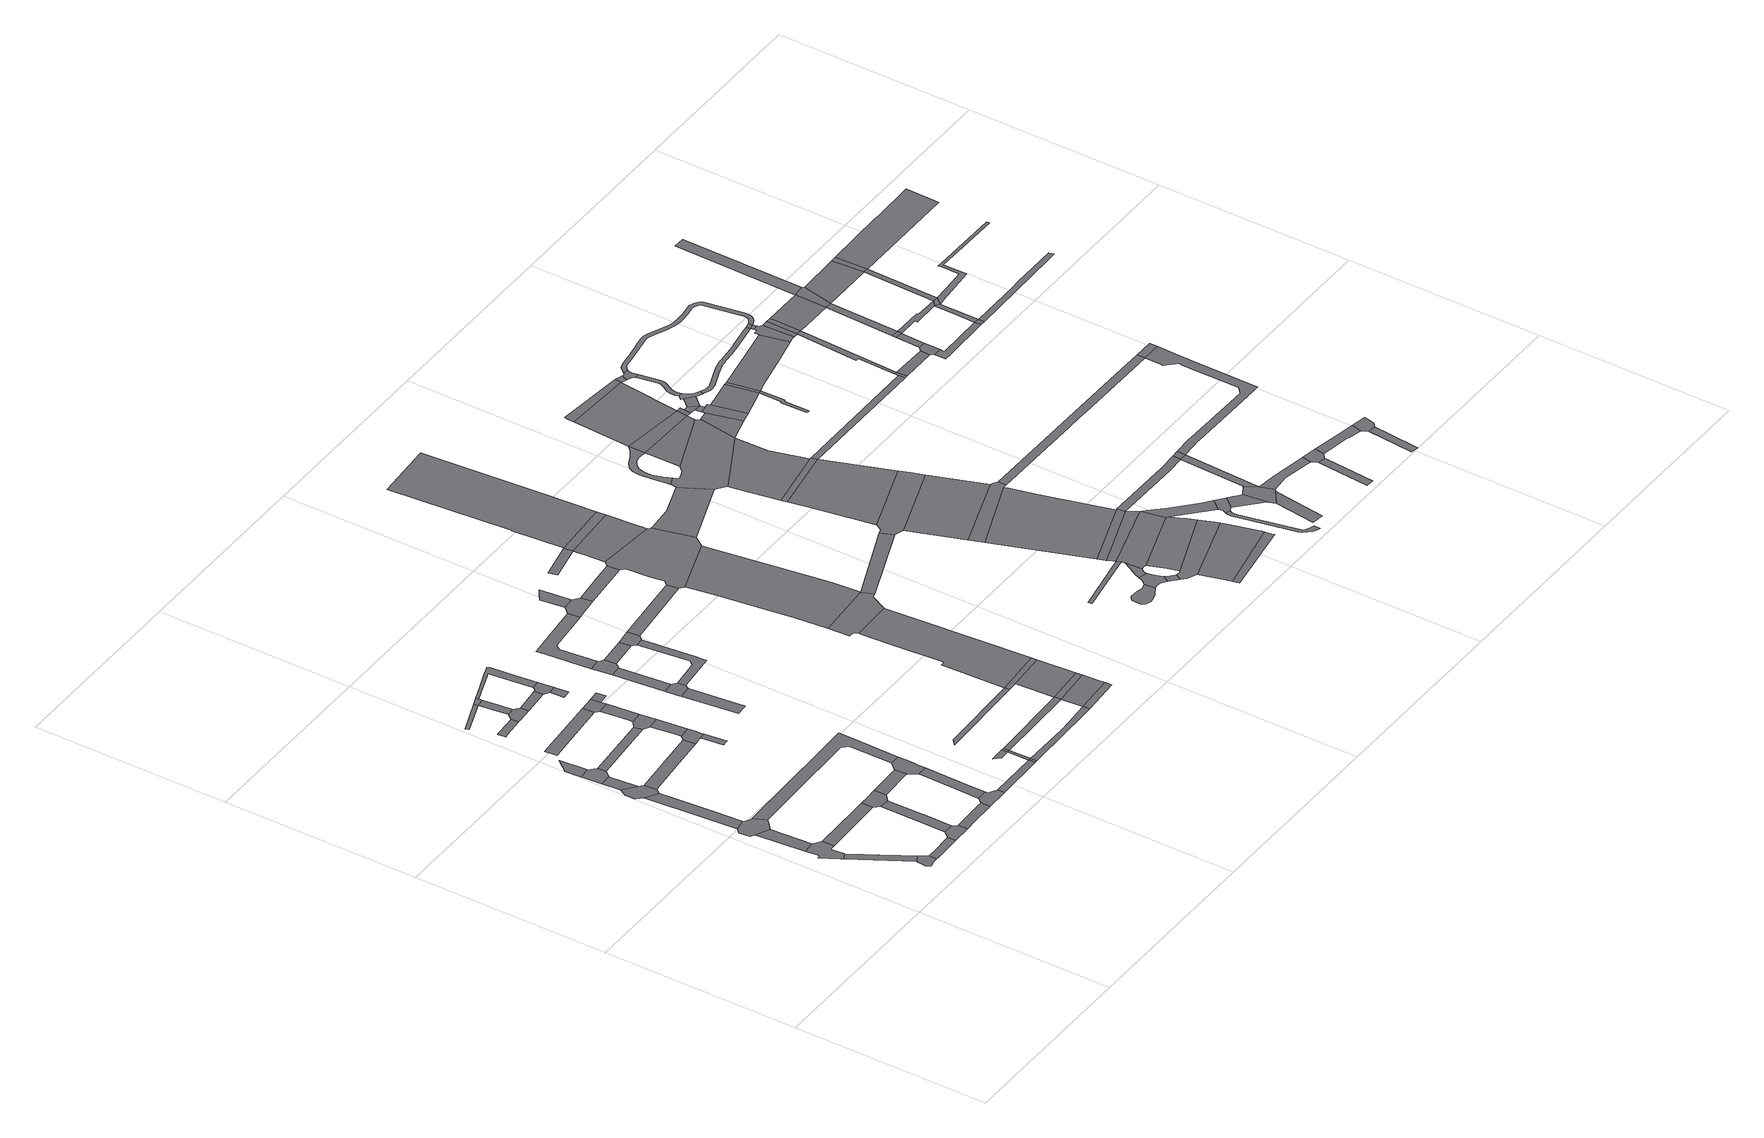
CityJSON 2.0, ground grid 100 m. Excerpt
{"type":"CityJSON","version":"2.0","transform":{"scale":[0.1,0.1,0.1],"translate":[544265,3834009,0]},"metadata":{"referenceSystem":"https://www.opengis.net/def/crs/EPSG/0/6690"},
"CityObjects":{
"road1":{"type":"Road","geometry":[{"type":"MultiSurface","lod":"1","boundaries":[[[0,1,2,3,4,5,6,7,8,9,10,11,12,13,14]]]}]},
"road2":{"type":"Road","attributes":{"RoadStructureAttribute.sectionType":"1"},"geometry":[{"type":"MultiSurface","lod":"1","boundaries":[[[15,16,17,18,8,7,19,20,21]]]}]},
"road3":{"type":"Road","attributes":{"RoadStructureAttribute.sectionType":"1"},"geometry":[{"type":"MultiSurface","lod":"1","boundaries":[[[22,1,0,23]]]}]},
"road4":{"type":"Road","geometry":[{"type":"MultiSurface","lod":"1","boundaries":[[[24,21,20,25,26,27,28,29,30,31,32]]]}]},
"road5":{"type":"Road","geometry":[{"type":"MultiSurface","lod":"1","boundaries":[[[33,34,35,36,37,38,22,23,39,40,41]]]}]},
"road6":{"type":"Road","attributes":{"RoadStructureAttribute.sectionType":"1"},"geometry":[{"type":"MultiSurface","lod":"1","boundaries":[[[42,43,36,35,44,45,46]]]}]},
"road7":{"type":"Road","attributes":{"RoadStructureAttribute.sectionType":"1"},"geometry":[{"type":"MultiSurface","lod":"1","boundaries":[[[47,48,49,50,32,31,51,52,53,54,55]]]}]},
"road8":{"type":"Road","geometry":[{"type":"MultiSurface","lod":"1","boundaries":[[[56,57,58,59,60,42,46,61,62,63,64,65]]]}]},
"road9":{"type":"Road","attributes":{"RoadStructureAttribute.sectionType":"1"},"geometry":[{"type":"MultiSurface","lod":"1","boundaries":[[[66,67,68,56,65]]]}]},
"road10":{"type":"Road","attributes":{"RoadStructureAttribute.sectionType":"1"},"geometry":[{"type":"MultiSurface","lod":"1","boundaries":[[[69,70,14,13,71,72]]]}]},
"road11":{"type":"Road","geometry":[{"type":"MultiSurface","lod":"1","boundaries":[[[73,74,68,67,75,76]]]}]},
"road12":{"type":"Road","attributes":{"RoadStructureAttribute.sectionType":"1"},"geometry":[{"type":"MultiSurface","lod":"1","boundaries":[[[77,78,79,74,73]]]}]},
"road13":{"type":"Road","geometry":[{"type":"MultiSurface","lod":"1","boundaries":[[[80,47,55,81,82,83]]]}]},
"road14":{"type":"Road","attributes":{"RoadStructureAttribute.sectionType":"1"},"geometry":[{"type":"MultiSurface","lod":"1","boundaries":[[[84,85,80,83,86,87,88]]]}]},
"road15":{"type":"Road","attributes":{"RoadStructureAttribute.sectionType":"1"},"geometry":[{"type":"MultiSurface","lod":"1","boundaries":[[[89,64,63,90,91]]]}]},
"road16":{"type":"Road","geometry":[{"type":"MultiSurface","lod":"1","boundaries":[[[92,93,69,72,84,88,94,95]]]}]},
"road17":{"type":"Road","attributes":{"RoadStructureAttribute.sectionType":"1"},"geometry":[{"type":"MultiSurface","lod":"1","boundaries":[[[96,97,98,82,81,99,100]]]}]},
"road18":{"type":"Road","attributes":{"RoadStructureAttribute.sectionType":"1"},"geometry":[{"type":"MultiSurface","lod":"1","boundaries":[[[101,102,103,104,105,41,40,106,107,108,109,110,111,112,113]]]}]},
"road19":{"type":"Road","attributes":{"RoadStructureAttribute.sectionType":"1"},"geometry":[{"type":"MultiSurface","lod":"1","boundaries":[[[114,76,75,115]]]}]},
"road20":{"type":"Road","attributes":{"RoadStructureAttribute.sectionType":"1"},"geometry":[{"type":"MultiSurface","lod":"1","boundaries":[[[116,117,118,119,120,121,122,123]]]}]},
"road21":{"type":"Road","attributes":{"RoadStructureAttribute.sectionType":"1"},"geometry":[{"type":"MultiSurface","lod":"1","boundaries":[[[124,125,126,127]]]}]},
"road22":{"type":"Road","attributes":{"RoadStructureAttribute.sectionType":"1"},"geometry":[{"type":"MultiSurface","lod":"1","boundaries":[[[128,129,130,131]]]}]},
"road23":{"type":"Road","attributes":{"RoadStructureAttribute.sectionType":"1"},"geometry":[{"type":"MultiSurface","lod":"1","boundaries":[[[132,92,95,133]]]}]},
"road24":{"type":"Road","geometry":[{"type":"MultiSurface","lod":"1","boundaries":[[[134,135,136,116,123,137,138,139]]]}]},
"road25":{"type":"Road","geometry":[{"type":"MultiSurface","lod":"1","boundaries":[[[140,96,100,141,142,143,144]]]}]},
"road26":{"type":"Road","attributes":{"RoadStructureAttribute.sectionType":"1"},"geometry":[{"type":"MultiSurface","lod":"1","boundaries":[[[145,146,147,127,148,149,150,135,134]]]}]},
"road27":{"type":"Road","geometry":[{"type":"MultiSurface","lod":"1","boundaries":[[[151,152,124,127,147,153]]]}]},
"road28":{"type":"Road","attributes":{"RoadStructureAttribute.sectionType":"1"},"geometry":[{"type":"MultiSurface","lod":"1","boundaries":[[[154,155,140,144,156,157]]]}]},
"road29":{"type":"Road","geometry":[{"type":"MultiSurface","lod":"1","boundaries":[[[158,159,160,161,89,91,162,163]]]}]},
"road30":{"type":"Road","geometry":[{"type":"MultiSurface","lod":"1","boundaries":[[[164,165,166,167,168,163,162]]]}]},
"road31":{"type":"Road","attributes":{"RoadStructureAttribute.sectionType":"1"},"geometry":[{"type":"MultiSurface","lod":"1","boundaries":[[[169,170,171,161,160]]]}]},
"road32":{"type":"Road","geometry":[{"type":"MultiSurface","lod":"1","boundaries":[[[172,173,114,115,170,169]]]}]},
"road33":{"type":"Road","attributes":{"RoadStructureAttribute.sectionType":"1"},"geometry":[{"type":"MultiSurface","lod":"1","boundaries":[[[174,175,139,138,176,177]]]}]},
"road34":{"type":"Road","geometry":[{"type":"MultiSurface","lod":"1","boundaries":[[[112,132,133,154,157,178,179,180,113]]]}]},
"road35":{"type":"Road","attributes":{"RoadStructureAttribute.sectionType":"1"},"geometry":[{"type":"MultiSurface","lod":"1","boundaries":[[[181,182,183,173,172]]]}]},
"road36":{"type":"Road","geometry":[{"type":"MultiSurface","lod":"1","boundaries":[[[184,128,131,182,181,185]]]}]},
"road37":{"type":"Road","attributes":{"RoadStructureAttribute.sectionType":"1"},"geometry":[{"type":"MultiSurface","lod":"1","boundaries":[[[186,187,188,189,190,191,192,151,153,193,194,195,196,197,198,199]]]}]},
"road38":{"type":"Road","attributes":{"RoadStructureAttribute.sectionType":"1"},"geometry":[{"type":"MultiSurface","lod":"1","boundaries":[[[142,141,200,201]]]}]},
"road39":{"type":"Road","geometry":[{"type":"MultiSurface","lod":"1","boundaries":[[[202,203,204,205,206]]]}]},
"road40":{"type":"Road","geometry":[{"type":"MultiSurface","lod":"1","boundaries":[[[199,198,207,174,177,206,205]]]}]},
"road41":{"type":"Road","geometry":[{"type":"MultiSurface","lod":"1","boundaries":[[[208,209,184,185]]]}]},
"road42":{"type":"Road","geometry":[{"type":"MultiSurface","lod":"1","boundaries":[[[210,211,212,213]]]}]},
"road43":{"type":"Road","geometry":[{"type":"MultiSurface","lod":"1","boundaries":[[[201,200,214,215]]]}]},
"road44":{"type":"Road"},
"road45":{"type":"Road","attributes":{"RoadStructureAttribute.sectionType":"1"},"geometry":[{"type":"MultiSurface","lod":"1","boundaries":[[[216,217,218,219,220,221]]]}]},
"road46":{"type":"Road","attributes":{"RoadStructureAttribute.sectionType":"1"},"geometry":[{"type":"MultiSurface","lod":"1","boundaries":[[[222,213,223,201,215]]]}]},
"road47":{"type":"Road","geometry":[{"type":"MultiSurface","lod":"1","boundaries":[[[224,210,213,222]]]}]},
"road48":{"type":"Road","geometry":[{"type":"MultiSurface","lod":"1","boundaries":[[[225,226,227,221,220,228,229]]]}]},
"road49":{"type":"Road","attributes":{"RoadStructureAttribute.sectionType":"1"},"geometry":[{"type":"MultiSurface","lod":"1","boundaries":[[[230,231,226,225]]]}]},
"road50":{"type":"Road","geometry":[{"type":"MultiSurface","lod":"1","boundaries":[[[232,233,234,231,230,235,236,237]]]}]},
"road51":{"type":"Road","attributes":{"RoadStructureAttribute.sectionType":"1"},"geometry":[{"type":"MultiSurface","lod":"1","boundaries":[[[238,239,240,241,215,214,242,243,244]]]}]},
"road52":{"type":"Road","attributes":{"RoadStructureAttribute.sectionType":"1"},"geometry":[{"type":"MultiSurface","lod":"1","boundaries":[[[245,237,236,246]]]}]},
"road53":{"type":"Road","attributes":{"RoadStructureAttribute.sectionType":"1"},"geometry":[{"type":"MultiSurface","lod":"1","boundaries":[[[247,248,249,250,251,252,253,254,229,228]]]}]},
"road54":{"type":"Road","attributes":{"RoadStructureAttribute.sectionType":"1"},"geometry":[{"type":"MultiSurface","lod":"1","boundaries":[[[255,256,257,258]]]}]},
"road55":{"type":"Road","attributes":{"RoadStructureAttribute.sectionType":"1"},"geometry":[{"type":"MultiSurface","lod":"1","boundaries":[[[259,224,222,260]]]}]},
"road56":{"type":"Road","attributes":{"RoadStructureAttribute.sectionType":"1"},"geometry":[{"type":"MultiSurface","lod":"1","boundaries":[[[261,262,263,264,234,233,265,266,267]]]}]},
"road57":{"type":"Road","geometry":[{"type":"MultiSurface","lod":"1","boundaries":[[[268,245,246,269,252,251,270,271]]]}]},
"road58":{"type":"Road","geometry":[{"type":"MultiSurface","lod":"1","boundaries":[[[272,273,261,267,274,275,276,277]]]}]},
"road59":{"type":"Road","geometry":[{"type":"MultiSurface","lod":"1","boundaries":[[[278,279,280,281,273,272]]]}]},
"road60":{"type":"Road","geometry":[{"type":"MultiSurface","lod":"1","boundaries":[[[282,238,244,283]]]}]},
"road61":{"type":"Road","attributes":{"function":"3","RoadStructureAttribute.sectionType":"1"},"geometry":[{"type":"MultiSurface","lod":"1","boundaries":[[[284,285,286,260,287,238,282]]]}]},
"road62":{"type":"Road","geometry":[{"type":"MultiSurface","lod":"1","boundaries":[[[288,259,260,286]]]}]},
"road63":{"type":"Road","attributes":{"RoadStructureAttribute.sectionType":"1"},"geometry":[{"type":"MultiSurface","lod":"1","boundaries":[[[289,290,268,271,291,292]]]}]},
"road64":{"type":"Road","attributes":{"function":"3","RoadStructureAttribute.sectionType":"1"},"geometry":[{"type":"MultiSurface","lod":"1","boundaries":[[[293,294,295,296,259,288]]]}]},
"road65":{"type":"Road","attributes":{"RoadStructureAttribute.sectionType":"1"},"geometry":[{"type":"MultiSurface","lod":"1","boundaries":[[[297,255,258,294,293]]]}]},
"road66":{"type":"Road","attributes":{"function":"3","RoadStructureAttribute.sectionType":"1"},"geometry":[{"type":"MultiSurface","lod":"1","boundaries":[[[298,299,300,301,302,303,304,305,255,297]]]}]},
"road67":{"type":"Road","attributes":{"RoadStructureAttribute.sectionType":"1"},"geometry":[{"type":"MultiSurface","lod":"1","boundaries":[[[306,307,277,276,308,309]]]}]},
"road68":{"type":"Road","attributes":{"RoadStructureAttribute.sectionType":"1"},"geometry":[{"type":"MultiSurface","lod":"1","boundaries":[[[310,311,312,313,314]]]}]},
"road69":{"type":"Road","geometry":[{"type":"MultiSurface","lod":"1","boundaries":[[[315,316,317,318,300,299,319,320,321,322,323]]]}]},
"road70":{"type":"Road","attributes":{"function":"3","RoadStructureAttribute.sectionType":"1"},"geometry":[{"type":"MultiSurface","lod":"1","boundaries":[[[324,325,326,327,328,329,330,331,332,333,316,315]]]}]},
"road71":{"type":"Road","geometry":[{"type":"MultiSurface","lod":"1","boundaries":[[[334,335,306,309,336,337,338,339,340,289,292,329,328,341,342,343,344,345,346,347]]]}]},
"road72":{"type":"Road","attributes":{"function":"3","RoadStructureAttribute.sectionType":"1"},"geometry":[{"type":"MultiSurface","lod":"1","boundaries":[[[348,349,350,351,352,314,353,354,334,347]]]}]},
"road73":{"type":"Road","geometry":[{"type":"MultiSurface","lod":"1","boundaries":[[[355,356,310,314,352]]]}]},
"road74":{"type":"Road","attributes":{"function":"3","RoadStructureAttribute.sectionType":"1"},"geometry":[{"type":"MultiSurface","lod":"1","boundaries":[[[357,358,359,360,361,362,363,356,355]]]}]},
"road75":{"type":"Road","attributes":{"RoadStructureAttribute.sectionType":"1"},"geometry":[{"type":"MultiSurface","lod":"1","boundaries":[[[364,365,315,323,366]]]}]},
"road76":{"type":"Road","geometry":[{"type":"MultiSurface","lod":"1","boundaries":[[[367,368,369,370,371,372,373,374,375,376,377,378,379,380,381]]]}]},
"road77":{"type":"Road","attributes":{"RoadStructureAttribute.sectionType":"1"},"geometry":[{"type":"MultiSurface","lod":"1","boundaries":[[[382,383,384,343,342,385,386]]]}]},
"road78":{"type":"Road","attributes":{"RoadStructureAttribute.sectionType":"1"},"geometry":[{"type":"MultiSurface","lod":"1","boundaries":[[[387,388,389,390]]]}]},
"road79":{"type":"Road","geometry":[{"type":"MultiSurface","lod":"1","boundaries":[[[391,392,393,381,380,394,395,396,397,398,399,400]]]}]},
"road80":{"type":"Road","attributes":{"RoadStructureAttribute.sectionType":"1"},"geometry":[{"type":"MultiSurface","lod":"1","boundaries":[[[401,398,397,402,403]]]}]},
"road81":{"type":"Road","attributes":{"RoadStructureAttribute.sectionType":"1"},"geometry":[{"type":"MultiSurface","lod":"1","boundaries":[[[404,405,406,391,400,407,408]]]}]},
"road82":{"type":"Road","attributes":{"RoadStructureAttribute.sectionType":"1"},"geometry":[{"type":"MultiSurface","lod":"1","boundaries":[[[409,410,411,412,413,414,415,416,417,418,419,420,421,422,423,424,425,426,427,428]]]}]},
"road83":{"type":"Road","geometry":[{"type":"MultiSurface","lod":"1","boundaries":[[[429,430,431,432,433,364,366,434,435,436]]]}]},
"road84":{"type":"Road","attributes":{"RoadStructureAttribute.sectionType":"1"},"geometry":[{"type":"MultiSurface","lod":"1","boundaries":[[[436,435,437,438,439]]]}]},
"road85":{"type":"Road","geometry":[{"type":"MultiSurface","lod":"1","boundaries":[[[440,441,442,443,444,445,446,447,448]]]}]},
"road86":{"type":"Road","attributes":{"RoadStructureAttribute.sectionType":"1"},"geometry":[{"type":"MultiSurface","lod":"1","boundaries":[[[449,450,451,452,453,454,455,456,457,431,430]]]}]},
"road87":{"type":"Road","geometry":[{"type":"MultiSurface","lod":"1","boundaries":[[[458,459,454,453,460]]]}]},
"road88":{"type":"Road","geometry":[{"type":"MultiSurface","lod":"1","boundaries":[[[448,447,461,462,463]]]}]},
"road89":{"type":"Road","geometry":[{"type":"MultiSurface","lod":"1","boundaries":[[[464,439,438,444,443,465,466]]]}]},
"road90":{"type":"Road","geometry":[{"type":"MultiSurface","lod":"1","boundaries":[[[467,387,390,404,408,468,469,470,471,472]]]}]},
"road91":{"type":"Road","geometry":[{"type":"MultiSurface","lod":"1","boundaries":[[[473,474,475,476,477,478,479,403,402,480,481,482,483]]]}]},
"road92":{"type":"Road","geometry":[{"type":"MultiSurface","lod":"1","boundaries":[[[484,462,461,485,387,467]]]}]},
"road93":{"type":"Road","geometry":[{"type":"MultiSurface","lod":"1","boundaries":[[[486,487,488,489,490,491,419,418,492,382,386,493,494,495,496]]]}]},
"road94":{"type":"Road","attributes":{"function":"1","RoadStructureAttribute.sectionType":"1"},"geometry":[{"type":"MultiSurface","lod":"1","boundaries":[[[497,498,499,500,501,470,469,502,478,477]]]}]},
"road95":{"type":"Road","geometry":[{"type":"MultiSurface","lod":"1","boundaries":[[[503,504,505,506,507,508]]]}]},
"road96":{"type":"Road","attributes":{"RoadStructureAttribute.sectionType":"1"},"geometry":[{"type":"MultiSurface","lod":"1","boundaries":[[[509,510,511,495,494,512,459,458]]]}]},
"road97":{"type":"Road","attributes":{"function":"1"},"geometry":[{"type":"MultiSurface","lod":"1","boundaries":[[[513,514,515,516,483,482,517,506,505]]]}]},
"road98":{"type":"Road","attributes":{"RoadStructureAttribute.sectionType":"1"},"geometry":[{"type":"MultiSurface","lod":"1","boundaries":[[[428,518,487,486,519,520]]]}]},
"road99":{"type":"Road","geometry":[{"type":"MultiSurface","lod":"1","boundaries":[[[409,428,520,521]]]}]},
"road100":{"type":"Road","attributes":{"RoadStructureAttribute.sectionType":"1"},"geometry":[{"type":"MultiSurface","lod":"1","boundaries":[[[522,523,524,409,521,525,526,527,528]]]}]},
"road101":{"type":"Road","attributes":{"RoadStructureAttribute.sectionType":"1"},"geometry":[{"type":"MultiSurface","lod":"1","boundaries":[[[529,530,531,532,533,472,471,534,535,536]]]}]},
"road102":{"type":"Road","geometry":[{"type":"MultiSurface","lod":"1","boundaries":[[[537,538,522,528,539]]]}]},
"road103":{"type":"Road","attributes":{"RoadStructureAttribute.sectionType":"1"},"geometry":[{"type":"MultiSurface","lod":"1","boundaries":[[[540,496,495,541,542,543]]]}]},
"road104":{"type":"Road","attributes":{"RoadStructureAttribute.sectionType":"1"},"geometry":[{"type":"MultiSurface","lod":"1","boundaries":[[[544,545,546,547,548,549,550,551,552,553,554,555,556,557,558,559,560]]]}]},
"road105":{"type":"Road","attributes":{"RoadStructureAttribute.sectionType":"1"},"geometry":[{"type":"MultiSurface","lod":"1","boundaries":[[[561,521,520,562,563]]]}]},
"road106":{"type":"Road","geometry":[{"type":"MultiSurface","lod":"1","boundaries":[[[536,535,564,544,560,565,566,567]]]}]},
"road107":{"type":"Road","geometry":[{"type":"MultiSurface","lod":"1","boundaries":[[[568,563,562,569,570]]]}]},
"road108":{"type":"Road","attributes":{"RoadStructureAttribute.sectionType":"1"},"geometry":[{"type":"MultiSurface","lod":"1","boundaries":[[[569,571,572,570]]]}]},
"road109":{"type":"Road","geometry":[{"type":"MultiSurface","lod":"1","boundaries":[[[573,574,572,571,540,543,575,576]]]}]},
"road110":{"type":"Road","attributes":{"RoadStructureAttribute.sectionType":"1"},"geometry":[{"type":"MultiSurface","lod":"1","boundaries":[[[577,578,567,566,579,580,581]]]}]},
"road111":{"type":"Road","attributes":{"RoadStructureAttribute.sectionType":"1"},"geometry":[{"type":"MultiSurface","lod":"1","boundaries":[[[582,583,463,462,584,585,586,587]]]}]},
"road112":{"type":"Road","attributes":{"RoadStructureAttribute.sectionType":"1"},"geometry":[{"type":"MultiSurface","lod":"1","boundaries":[[[588,568,570,589]]]}]},
"road113":{"type":"Road","attributes":{"RoadStructureAttribute.sectionType":"1"},"geometry":[{"type":"MultiSurface","lod":"1","boundaries":[[[590,591,592,593,594]]]}]},
"road114":{"type":"Road","geometry":[{"type":"MultiSurface","lod":"1","boundaries":[[[595,596,588,589,597,598,599,600,601,602,603,604]]]}]},
"road115":{"type":"Road","attributes":{"RoadStructureAttribute.sectionType":"1"},"geometry":[{"type":"MultiSurface","lod":"1","boundaries":[[[539,528,605,606]]]}]},
"road116":{"type":"Road","attributes":{"RoadStructureAttribute.sectionType":"1"},"geometry":[{"type":"MultiSurface","lod":"1","boundaries":[[[607,576,575,608,609]]]}]},
"road117":{"type":"Road","geometry":[{"type":"MultiSurface","lod":"1","boundaries":[[[610,581,580,611,592,591,612,613,614]]]}]},
"road118":{"type":"Road","attributes":{"RoadStructureAttribute.sectionType":"1"},"geometry":[{"type":"MultiSurface","lod":"1","boundaries":[[[615,616,617,618,619,620,621,622,623,624,625,626,627,628,629,630,631,632,633,634,595,604]]]}]},
"road119":{"type":"Road","attributes":{"RoadStructureAttribute.sectionType":"1"},"geometry":[{"type":"MultiSurface","lod":"1","boundaries":[[[460,453,635,636]]]}]},
"road120":{"type":"Road","geometry":[{"type":"MultiSurface","lod":"1","boundaries":[[[637,638,639,606,605,640,641,642,625,624,643,644,645,646,647,648]]]}]},
"road121":{"type":"Road","attributes":{"RoadStructureAttribute.sectionType":"1"},"geometry":[{"type":"MultiSurface","lod":"1","boundaries":[[[649,650,651,652,653,654,655,656,657,609]]]}]},
"road122":{"type":"Road","geometry":[{"type":"MultiSurface","lod":"1","boundaries":[[[658,607,609,657,659]]]}]},
"road123":{"type":"Road","attributes":{"RoadStructureAttribute.sectionType":"1"},"geometry":[{"type":"MultiSurface","lod":"1","boundaries":[[[660,661,662,586,663,610,614]]]}]},
"road124":{"type":"Road","geometry":[{"type":"MultiSurface","lod":"1","boundaries":[[[664,587,586,662,665]]]}]},
"road125":{"type":"Road","attributes":{"RoadStructureAttribute.sectionType":"1"},"geometry":[{"type":"MultiSurface","lod":"1","boundaries":[[[666,614,613,667,668,669]]]}]},
"road126":{"type":"Road","attributes":{"RoadStructureAttribute.sectionType":"1"},"geometry":[{"type":"MultiSurface","lod":"1","boundaries":[[[670,671,672,673,674,675,676]]]}]},
"road127":{"type":"Road","attributes":{"RoadStructureAttribute.sectionType":"1"},"geometry":[{"type":"MultiSurface","lod":"1","boundaries":[[[677,678,679,680,681,682,683,684,685,686,687,688,689,690,691,692,599,598,693,694,695,696,697,698,699,700,701,702,703,704,705,706,707,708]]]}]},
"road128":{"type":"Road","attributes":{"RoadStructureAttribute.sectionType":"1"},"geometry":[{"type":"MultiSurface","lod":"1","boundaries":[[[709,466,465,710,711,712,713,714]]]}]},
"road129":{"type":"Road","attributes":{"RoadStructureAttribute.sectionType":"1"},"geometry":[{"type":"MultiSurface","lod":"1","boundaries":[[[715,658,659,716,717,718,719]]]}]},
"road130":{"type":"Road","geometry":[{"type":"MultiSurface","lod":"1","boundaries":[[[720,721,669,668,670,676,722,723,724]]]}]},
"road131":{"type":"Road","attributes":{"RoadStructureAttribute.sectionType":"1"},"geometry":[{"type":"MultiSurface","lod":"1","boundaries":[[[725,726,727,728,729,730,731,732,733,734,735,736,737,738,739,740,741,742,743,744,745,746,747,748,749,750,751,752,753,754,755,756,757,758,759,760,761,762,637,648,763,764,765,766,767,768,769,770,771,772,773,774,775,776,777,778,779,780,781,782,783,784,785,786,787,788,789,790,791,792,793,794,795,796,797,798,799,800]]]}]},
"road132":{"type":"Road","geometry":[{"type":"MultiSurface","lod":"1","boundaries":[[[801,636,635,802,803]]]}]},
"road133":{"type":"Road","attributes":{"RoadStructureAttribute.sectionType":"1"},"geometry":[{"type":"MultiSurface","lod":"1","boundaries":[[[804,805,806,801,803,807]]]}]},
"road134":{"type":"Road","attributes":{"RoadStructureAttribute.sectionType":"1"},"geometry":[{"type":"MultiSurface","lod":"1","boundaries":[[[808,724,723,809,810,811,812]]]}]},
"road135":{"type":"Road","attributes":{"RoadStructureAttribute.sectionType":"1"},"geometry":[{"type":"MultiSurface","lod":"1","boundaries":[[[813,803,802,814,815,816]]]}]},
"road136":{"type":"Road","attributes":{"RoadStructureAttribute.sectionType":"1"},"geometry":[{"type":"MultiSurface","lod":"1","boundaries":[[[817,818,819,820,821,822,715,719,823,824,825]]]}]},
"road137":{"type":"Road","attributes":{"RoadStructureAttribute.sectionType":"1"},"geometry":[{"type":"MultiSurface","lod":"1","boundaries":[[[800,708,819,818]]]}]},
"road138":{"type":"Road","geometry":[{"type":"MultiSurface","lod":"1","boundaries":[[[799,826,677,708,800]]]}]},
"road139":{"type":"Road","attributes":{"RoadStructureAttribute.sectionType":"1"},"geometry":[{"type":"MultiSurface","lod":"1","boundaries":[[[713,827,828,829,830,831,832,833,834,835,836,664,665,837,838,839,840,841,842,843,844,845,846,847,848]]]}]},
"road140":{"type":"Road","attributes":{"RoadStructureAttribute.sectionType":"1"},"geometry":[{"type":"MultiSurface","lod":"1","boundaries":[[[849,850,851,852,853,854,855]]]}]},
"road141":{"type":"Road","geometry":[{"type":"MultiSurface","lod":"1","boundaries":[[[825,824,856,804,857]]]}]},
"road142":{"type":"Road","geometry":[{"type":"MultiSurface","lod":"1","boundaries":[[[857,804,807,858]]]}]},
"road143":{"type":"Road","geometry":[{"type":"MultiSurface","lod":"1","boundaries":[[[859,860,816,815,861,862,863,864]]]}]},
"road144":{"type":"Road","geometry":[{"type":"MultiSurface","lod":"1","boundaries":[[[812,811,849,855,865,866]]]}]},
"road145":{"type":"Road","attributes":{"RoadStructureAttribute.sectionType":"1"},"geometry":[{"type":"MultiSurface","lod":"1","boundaries":[[[867,859,864,868,869]]]}]},
"road146":{"type":"Road","geometry":[{"type":"MultiSurface","lod":"1","boundaries":[[[870,867,869,871]]]}]},
"road147":{"type":"Road","attributes":{"RoadStructureAttribute.sectionType":"1"},"geometry":[{"type":"MultiSurface","lod":"1","boundaries":[[[858,807,872,873,874,875]]]}]},
"road148":{"type":"Road","attributes":{"RoadStructureAttribute.sectionType":"1"},"geometry":[{"type":"MultiSurface","lod":"1","boundaries":[[[861,876,877,878,879,880,881,882,862]]]}]},
"road149":{"type":"Road","attributes":{"RoadStructureAttribute.sectionType":"1"},"geometry":[{"type":"MultiSurface","lod":"1","boundaries":[[[874,870,871,883]]]}]},
"road150":{"type":"Road","attributes":{"RoadStructureAttribute.sectionType":"1"},"geometry":[{"type":"MultiSurface","lod":"1","boundaries":[[[884,885,871,869,886,887,888,889]]]}]},
"road151":{"type":"Road","geometry":[{"type":"MultiSurface","lod":"1","boundaries":[[[890,891,875,874,883,892]]]}]},
"road152":{"type":"Road","geometry":[{"type":"MultiSurface","lod":"1","boundaries":[[[880,879,893,894]]]}]},
"road153":{"type":"Road","geometry":[{"type":"MultiSurface","lod":"1","boundaries":[[[714,713,848,895]]]}]},
"road154":{"type":"Road","attributes":{"RoadStructureAttribute.sectionType":"1"},"geometry":[{"type":"MultiSurface","lod":"1","boundaries":[[[888,896,880,894,897,898]]]}]},
"road155":{"type":"Road","attributes":{"RoadStructureAttribute.sectionType":"1"},"geometry":[{"type":"MultiSurface","lod":"1","boundaries":[[[899,900,875,891,901]]]}]},
"road156":{"type":"Road","geometry":[{"type":"MultiSurface","lod":"1","boundaries":[[[889,888,898,902]]]}]},
"road157":{"type":"Road","attributes":{"RoadStructureAttribute.sectionType":"1"},"geometry":[{"type":"MultiSurface","lod":"1","boundaries":[[[903,892,883,904,905]]]}]},
"road158":{"type":"Road","attributes":{"RoadStructureAttribute.sectionType":"1"},"geometry":[{"type":"MultiSurface","lod":"1","boundaries":[[[905,889,902,906]]]}]},
"road159":{"type":"Road","geometry":[{"type":"MultiSurface","lod":"1","boundaries":[[[907,903,905,906]]]}]},
"road160":{"type":"Road","attributes":{"RoadStructureAttribute.sectionType":"1"},"geometry":[{"type":"MultiSurface","lod":"1","boundaries":[[[908,909,894,893,910,911,912]]]}]},
"road161":{"type":"Road","attributes":{"RoadStructureAttribute.sectionType":"1"},"geometry":[{"type":"MultiSurface","lod":"1","boundaries":[[[913,914,915,916,917,918,902,898,919,920,921,922,923,924]]]}]},
"road162":{"type":"Road","attributes":{"RoadStructureAttribute.sectionType":"1"},"geometry":[{"type":"MultiSurface","lod":"1","boundaries":[[[925,926,927,907,906,928,929]]]}]}
},
"vertices":[
[161,668,0],[101,663,0],[106,604,0],[107,599,0],[107,593,0],[90,590,0],[140,501,0],[146,492,0],[178,511,0],[178,514,0],[176,554,0],[175,576,0],[175,578,0],[201,579,0],[199,641,0],
[331,251,0],[304,297,0],[293,316,0],[221,436,0],[276,264,0],[306,213,0],[341,234,0],
[79,915,0],[147,880,0],
[355,211,0],[304,198,0],[303,185,0],[301,162,0],[314,141,0],[339,148,0],[347,148,0],[369,148,0],[369,188,0],
[161,991,0],[143,1003,0],[130,1013,0],[72,1002,0],[51,984,0],[56,927,0],[189,918,0],[201,928,0],[172,991,0],
[37,1472,0],[61,1160,0],[121,1160,0],[103,1386,0],[99,1433,0],
[528,194,0],[402,189,0],[396,189,0],[392,189,0],[380,148,0],[392,149,0],[397,149,0],[402,149,0],[529,152,0],
[28,1590,0],[15,1568,0],[11,1560,0],[8,1554,0],[8,1499,0],[110,1447,0],[111,1448,0],[118,1457,0],[113,1520,0],[91,1537,0],
[90,1560,0],[80,1686,0],[21,1681,0],
[528,648,0],[462,647,0],[445,587,0],[529,589,0],
[72,1791,0],[13,1787,0],[106,1717,0],[105,1760,0],
[71,1805,0],[61,1933,0],[7,1868,0],
[556,225,0],[627,154,0],[626,203,0],[606,223,0],
[555,565,0],[555,405,0],[607,368,0],[606,403,0],[605,560,0],
[482,1556,0],[361,1482,0],[489,1496,0],
[636,651,0],[582,649,0],[623,577,0],[637,590,0],
[818,207,0],[799,207,0],[693,204,0],[685,156,0],[817,159,0],
[900,950,0],[900,1010,0],[866,1009,0],[722,1006,0],[480,999,0],[305,931,0],[487,936,0],[585,939,0],[654,940,0],[816,945,0],[844,915,0],[846,697,0],[897,697,0],
[440,1788,0],[448,1748,0],
[193,2273,0],[192,2273,0],[94,2266,0],[77,2265,0],[70,2264,0],[76,2224,0],[85,2225,0],[195,2235,0],
[195,2472,0],[26,2407,0],[30,2388,0],[199,2451,0],
[431,2053,0],[80,2024,0],[86,1962,0],[436,1995,0],
[809,655,0],[814,597,0],
[258,2306,0],[218,2303,0],[200,2282,0],[210,2236,0],[289,2243,0],[285,2284,0],
[840,235,0],[937,161,0],[936,197,0],[893,223,0],[893,234,0],
[252,2355,0],[249,2379,0],[241,2455,0],[200,2441,0],[209,2369,0],[214,2335,0],
[236,2488,0],[216,2480,0],[239,2473,0],
[845,550,0],[842,350,0],[894,329,0],[896,549,0],
[567,1516,0],[564,1550,0],[560,1583,0],[502,1576,0],[539,1502,0],[569,1504,0],
[539,1500,0],[551,1389,0],[566,1389,0],[581,1390,0],[581,1391,0],
[543,1736,0],[483,1730,0],[500,1594,0],
[534,1820,0],[474,1813,0],
[418,2299,0],[354,2292,0],[358,2250,0],[423,2255,0],
[896,600,0],[897,614,0],[897,654,0],
[516,1982,0],[456,1975,0],[472,1837,0],
[507,2059,0],[513,2011,0],
[470,2436,0],[457,2558,0],[454,2566,0],[452,2571,0],[436,2564,0],[415,2556,0],[312,2517,0],[241,2474,0],[316,2502,0],[418,2541,0],[419,2528,0],[429,2425,0],[440,2318,0],[482,2322,0],
[1194,168,0],[1194,199,0],
[456,2166,0],[478,2167,0],[499,2169,0],[491,2240,0],[451,2236,0],
[430,2300,0],
[564,2016,0],[560,2064,0],
[1189,340,0],[1112,338,0],[1140,310,0],[1190,311,0],
[1206,168,0],[1206,199,0],
[777,1457,0],[807,1459,0],[837,1462,0],[837,1463,0],[808,1742,0],[743,1734,0],
[1205,311,0],[1193,205,0],
[1204,341,0],
[793,1822,0],[734,1816,0],[741,1755,0],[820,1764,0],[816,1804,0],
[766,2081,0],[707,2075,0],
[767,2174,0],[755,2184,0],[696,2177,0],[776,2095,0],[785,2106,0],[778,2165,0],
[1649,212,0],[1522,202,0],[1460,200,0],[1207,199,0],[1278,169,0],[1381,172,0],[1651,178,0],
[922,2181,0],[929,2122,0],
[1019,1786,0],[1024,1787,0],[1022,1810,0],[1019,1842,0],[990,2107,0],[951,2103,0],[979,1843,0],[961,1820,0],
[1575,576,0],[1135,560,0],[1107,535,0],[1576,551,0],
[1638,356,0],[1640,323,0],
[973,2485,0],[695,2454,0],[667,2451,0],[672,2402,0],[735,2375,0],[754,2399,0],[980,2424,0],
[1004,2191,0],[945,2109,0],[998,2116,0],[1011,2131,0],
[1065,2522,0],[1003,2518,0],[1007,2427,0],[1072,2435,0],[1107,2439,0],[1100,2499,0],
[1050,2667,0],[1049,2684,0],[1019,2664,0],[989,2643,0],
[1848,227,0],[1851,193,0],
[1846,254,0],[1842,311,0],[1840,338,0],[1649,215,0],
[1838,371,0],
[1387,2233,0],[1281,2222,0],[1281,2162,0],[1393,2174,0],
[1823,567,0],[1624,553,0],[1624,549,0],[1637,360,0],
[1821,594,0],
[1779,1177,0],[1767,1337,0],[1554,1330,0],[1558,1265,0],[1564,1161,0],[1584,912,0],[1584,900,0],[1561,900,0],
[1358,2527,0],[1278,2519,0],[1278,2458,0],[1364,2466,0],
[1361,2757,0],[1174,2719,0],[1179,2697,0],[1183,2675,0],[1367,2713,0],
[1808,1487,0],[1509,1463,0],[1517,1354,0],[1544,1355,0],[1776,1354,0],[1803,1408,0],[1810,1421,0],[1820,1425,0],[1831,1429,0],
[1808,1496,0],[1798,1625,0],[1794,1666,0],[1760,1897,0],[1707,2257,0],[1419,2156,0],[1438,2030,0],[1462,1862,0],[1476,1762,0],[1496,1627,0],
[1378,2551,0],[1368,2539,0],[1375,2456,0],[1386,2446,0],[1395,2327,0],[1406,2255,0],[1405,2253,0],[1742,2306,0],[1747,2313,0],[1696,2515,0],[1689,2518,0],[1684,2521,0],[1681,2524,0],[1680,2526,0],
[1680,2530,0],[1679,2534,0],[1678,2553,0],[1676,2585,0],[1665,2734,0],[1368,2695,0],[1372,2652,0],
[1662,2780,0],[1363,2758,0],
[1643,3039,0],[1627,3251,0],[1616,3400,0],[1597,3665,0],[1295,3643,0],[1343,3026,0],[1344,3017,0],
[2213,1653,0],[2136,1621,0],[2239,1589,0],
[2525,467,0],[2510,464,0],[2480,469,0],[2435,471,0],[2423,463,0],[2413,453,0],[2411,413,0],[2413,401,0],[2424,388,0],[2441,381,0],[2451,378,0],[2469,381,0],[2501,391,0],[2543,417,0],[2540,472,0],
[2002,2585,0],[1835,2526,0],[1702,2515,0],[1940,2384,0],[2081,2436,0],
[2611,665,0],[2294,607,0],[2297,588,0],[2619,645,0],
[2567,517,0],[2560,499,0],[2550,484,0],[2561,419,0],[2581,417,0],[2596,410,0],[2613,395,0],[2633,430,0],[2623,463,0],[2612,505,0],
[2653,408,0],[2656,358,0],[2673,391,0],
[2625,627,0],[2602,585,0],[2577,540,0],[2615,525,0],[2629,540,0],
[2138,2922,0],[2114,2899,0],[2079,2877,0],[2032,2854,0],[2007,2831,0],[1995,2808,0],[1990,2768,0],[1996,2698,0],[2004,2638,0],[2006,2616,0],[2050,2637,0],[2031,2676,0],[2018,2726,0],[2018,2766,0],[2027,2799,0],[2044,2819,0],[2067,2834,0],[2092,2839,0],[2114,2839,0],[2137,2835,0],
[2655,1779,0],[2637,1830,0],[2257,1694,0],[2239,1663,0],[2227,1658,0],[2248,1586,0],[2286,1574,0],[2679,1714,0],
[2337,1430,0],[2383,1299,0],[2777,1438,0],
[2838,1187,0],[2830,1222,0],[2796,1358,0],[2792,1375,0],[2410,1224,0],[2424,1183,0],[2549,836,0],[2581,748,0],[2925,871,0],
[2537,2110,0],[2536,2112,0],[2523,2149,0],[2515,2168,0],[2513,2173,0],[2182,2114,0],[2192,2058,0],[2199,2019,0],[2243,1775,0],
[2499,2203,0],[2176,2145,0],[2506,2203,0],
[2595,707,0],[2937,830,0],[2931,871,0],
[2794,1427,0],[2810,1375,0],[2810,1416,0],
[2973,775,0],[2644,543,0],[2657,540,0],[2997,658,0],[2998,660,0],[2976,771,0],
[3091,445,0],[3089,453,0],[3086,460,0],[3085,462,0],[3061,529,0],[2706,392,0],[2693,388,0],[2679,336,0],[2702,326,0],[2727,314,0],[3095,434,0],
[2949,811,0],[2602,690,0],
[2459,2783,0],[2138,2653,0],[2135,2650,0],[2129,2642,0],[2114,2625,0],[2065,2607,0],[2007,2603,0],[2097,2424,0],[2133,2399,0],[2443,2565,0],[2476,2763,0],
[3041,577,0],[3026,611,0],[3018,627,0],[3015,633,0],[3002,652,0],[2691,447,0],
[3153,203,0],[3148,229,0],[3147,233,0],[2771,158,0],[2777,123,0],[3156,188,0],
[2451,2372,0],[2448,2383,0],[2447,2388,0],[2137,2365,0],
[3144,251,0],[3138,276,0],[3133,299,0],[3110,385,0],[2763,187,0],
[2137,2793,0],[2460,2792,0],[2464,2828,0],
[2470,2885,0],
[2154,3221,0],[2147,3093,0],[2140,2939,0],[2473,2911,0],[2498,3136,0],[2505,3193,0],[2506,3203,0],
[3174,582,0],[3065,683,0],[3053,694,0],[3020,728,0],[2981,767,0],[3062,601,0],[3174,495,0],[3217,548,0],
[2158,3272,0],[2156,3252,0],[2512,3238,0],
[2525,2772,0],[2463,2570,0],[2479,2574,0],[2570,2598,0],
[3169,454,0],[3165,441,0],[3166,421,0],[3229,111,0],[3236,93,0],[3250,75,0],[3268,59,0],[3287,48,0],[3304,45,0],[3305,76,0],[3282,82,0],[3267,89,0],[3256,98,0],[3249,112,0],[3187,410,0],[3187,430,0],[3193,444,0],
[2494,2884,0],[2489,2826,0],[2492,2862,0],
[3179,473,0],[3203,452,0],[3216,455,0],[3262,512,0],
[2517,2862,0],[2517,2823,0],[2555,2821,0],
[2522,2790,0],[2561,2796,0],
[2582,2800,0],[2580,2799,0],[2624,2612,0],[2585,2783,0],
[3310,473,0],[3285,493,0],[3282,394,0],[3337,342,0],[3323,463,0],
[3290,868,0],[2966,871,0],[2976,830,0],[3294,828,0],[3388,832,0],[3389,874,0],
[2558,2906,0],[2603,2874,0],
[3419,336,0],[3422,356,0],[3350,304,0],[3324,94,0],[3385,86,0],
[2564,2935,0],[2547,2917,0],[2611,2868,0],[2636,2856,0],[2645,2876,0],[2623,2887,0],[2613,2894,0],[2601,2906,0],[2595,2915,0],[2586,2935,0],
[2538,3193,0],[2551,3225,0],
[2746,2813,0],[2763,2649,0],[2776,2652,0],
[3374,496,0],[3339,336,0],[3424,358,0],[3432,365,0],[3409,433,0],
[2582,2956,0],[2581,2976,0],[2587,2993,0],[2595,3007,0],[2605,3023,0],[2612,3041,0],[2615,3058,0],[2615,3069,0],[2610,3091,0],[2596,3172,0],[2574,3168,0],[2589,3086,0],[2593,3066,0],[2593,3060,0],[2591,3047,0],[2585,3033,0],[2567,3003,0],[2565,2999,0],[2559,2979,0],[2560,2953,0],
[3218,2173,0],[3218,2206,0],
[2573,3233,0],[2565,3226,0],[2560,3225,0],[2553,3186,0],[2565,3180,0],[2568,3178,0],[2593,3190,0],[2592,3202,0],[2592,3208,0],[2593,3213,0],[2594,3220,0],[2596,3226,0],
[2775,2539,0],[2770,2531,0],[2771,2399,0],[2780,2397,0],[2788,2396,0],[2788,2397,0],[2787,2524,0],[2795,2529,0],[2791,2654,0],
[2762,2815,0],[2791,2656,0],
[3409,438,0],[3412,495,0],[3426,832,0],[3374,497,0],
[3428,877,0],[3426,834,0],
[3513,421,0],[3525,371,0],[3685,342,0],[3693,390,0],
[3700,311,0],[3699,300,0],[3677,41,0],[3697,39,0],[3717,38,0],[3739,296,0],[3740,305,0],
[3144,2961,0],[3118,2957,0],[3009,2937,0],[2996,2934,0],[2944,2929,0],[2886,2925,0],[2868,2922,0],[2860,2920,0],[2831,2913,0],[2786,2897,0],[2734,2877,0],[2706,2867,0],[2699,2866,0],[2685,2864,0],[2668,2866,0],[2655,2872,0],[2638,2855,0],[2662,2845,0],[2680,2842,0],[2685,2842,0],[2711,2845,0],[2742,2856,0],[2794,2877,0],[2837,2892,0],[2858,2897,0],[2872,2900,0],[2889,2903,0],[2946,2907,0],[3000,2913,0],[3027,2918,0],[3121,2935,0],[3147,2939,0],
[3796,1408,0],[3319,1371,0],[3395,1371,0],[3449,1369,0],[3918,1365,0],[3918,1407,0],
[3129,2883,0],[2804,2659,0],[2826,2666,0],[3036,2712,0],[3161,2740,0],
[3757,380,0],[3726,384,0],[3740,307,0],[3765,327,0],[3774,376,0],
[3183,2948,0],[3205,2960,0],[3215,2969,0],[3223,2983,0],[3227,2996,0],[3228,3008,0],[3229,3015,0],[3228,3022,0],[3197,3204,0],[3193,3220,0],[3186,3232,0],[3176,3240,0],[3162,3248,0],[3139,3256,0],[3118,3255,0],[3077,3249,0],[3038,3246,0],[3017,3245,0],[3011,3246,0],[3001,3247,0],[2998,3248,0],[2981,3252,0],[2946,3265,0],[2909,3280,0],[2865,3298,0],[2845,3304,0],[2825,3304,0],[2789,3299,0],[2747,3291,0],[2660,3277,0],[2650,3275,0],[2625,3272,0],[2615,3269,0],[2608,3266,0],[2598,3261,0],[2592,3255,0],[2585,3248,0],[2581,3243,0],[2598,3229,0],[2601,3233,0],[2607,3239,0],[2611,3243,0],[2617,3246,0],[2621,3248,0],[2629,3250,0],[2653,3253,0],[2681,3258,0],[2751,3269,0],[2793,3277,0],[2827,3282,0],[2841,3282,0],[2858,3277,0],[2905,3258,0],[2938,3244,0],[2975,3231,0],[2986,3228,0],[2994,3226,0],[3016,3223,0],[3039,3224,0],[3080,3227,0],[3120,3233,0],[3136,3234,0],[3153,3228,0],[3164,3222,0],[3169,3217,0],[3172,3212,0],[3175,3199,0],[3206,3019,0],[3207,3015,0],[3206,3010,0],[3205,3001,0],[3202,2991,0],[3198,2983,0],[3192,2978,0],[3174,2968,0],[3174,2945,0],
[3218,2226,0],[3236,2173,0],[3233,2226,0],
[3227,2745,0],[3208,2423,0],[3223,2423,0],[3252,2745,0],
[3924,348,0],[3914,302,0],[3927,295,0],[3995,280,0],[4005,333,0],
[3245,2225,0],[3244,2173,0],[3418,2173,0],[3420,2223,0],
[3180,2917,0],[3177,2925,0],[3149,2922,0],[3150,2907,0],[3136,2907,0],[3131,2907,0],[3179,2744,0],[3200,2744,0],[3197,2907,0],
[3156,2963,0],
[3917,1280,0],[3917,1269,0],[3928,1258,0],[3967,1219,0],[3965,1198,0],[3964,904,0],[3933,874,0],[3547,880,0],[3544,880,0],[3531,880,0],[3546,840,0],[3547,840,0],[3552,840,0],[3936,835,0],[3938,835,0],[3979,834,0],[4012,834,0],[4012,842,0],[4016,1199,0],[4016,1259,0],[4017,1346,0],[4017,1365,0],
[4011,248,0],[4004,172,0],[3988,8,0],[4008,6,0],[4028,4,0],[4044,169,0],[4051,245,0],
[3220,2745,0],[3229,2907,0],
[3256,2907,0],
[3438,2239,0],[3436,2237,0],[3433,2158,0],[3475,2156,0],[3476,2203,0],[3477,2238,0],
[4075,265,0],[4085,318,0],
[3443,2365,0],[3481,2351,0],[3482,2363,0],
[3443,2385,0],[3483,2383,0],
[3256,2745,0],[3456,2744,0],[3457,2744,0],[3459,2905,0],
[3432,2098,0],[3473,2098,0],[3475,2098,0],[3726,2103,0],[3726,2136,0],[3474,2131,0],[3474,2135,0],
[3494,2744,0],
[3636,2375,0],[3636,2385,0],[3589,2364,0],[3589,2349,0],[3726,2351,0],[3756,2373,0],
[3523,2909,0],[3519,2913,0],[3528,2904,0],
[3751,2104,0],[3751,2133,0],
[4018,1406,0],
[3727,2243,0],[3751,2328,0],[3754,2336,0],
[3467,3545,0],[3459,2909,0],[3526,3544,0],
[3783,2371,0],
[3752,2908,0],[3757,2744,0],[3764,2744,0],
[3790,2744,0],
[3782,2909,0],
[4073,2137,0],[4033,2136,0],[4281,2113,0],[4331,2114,0],[4326,2139,0],
[4137,2493,0],[4003,2494,0],[3980,2495,0],[3982,2476,0],[3983,2386,0],[3921,2381,0],[3759,2336,0],[3781,2338,0],[4001,2358,0],[3999,2480,0],[4364,2475,0],[4364,2490,0],
[4372,2918,0],[4145,2914,0],[4116,2914,0],[3791,2744,0],[4367,2746,0]
]}
